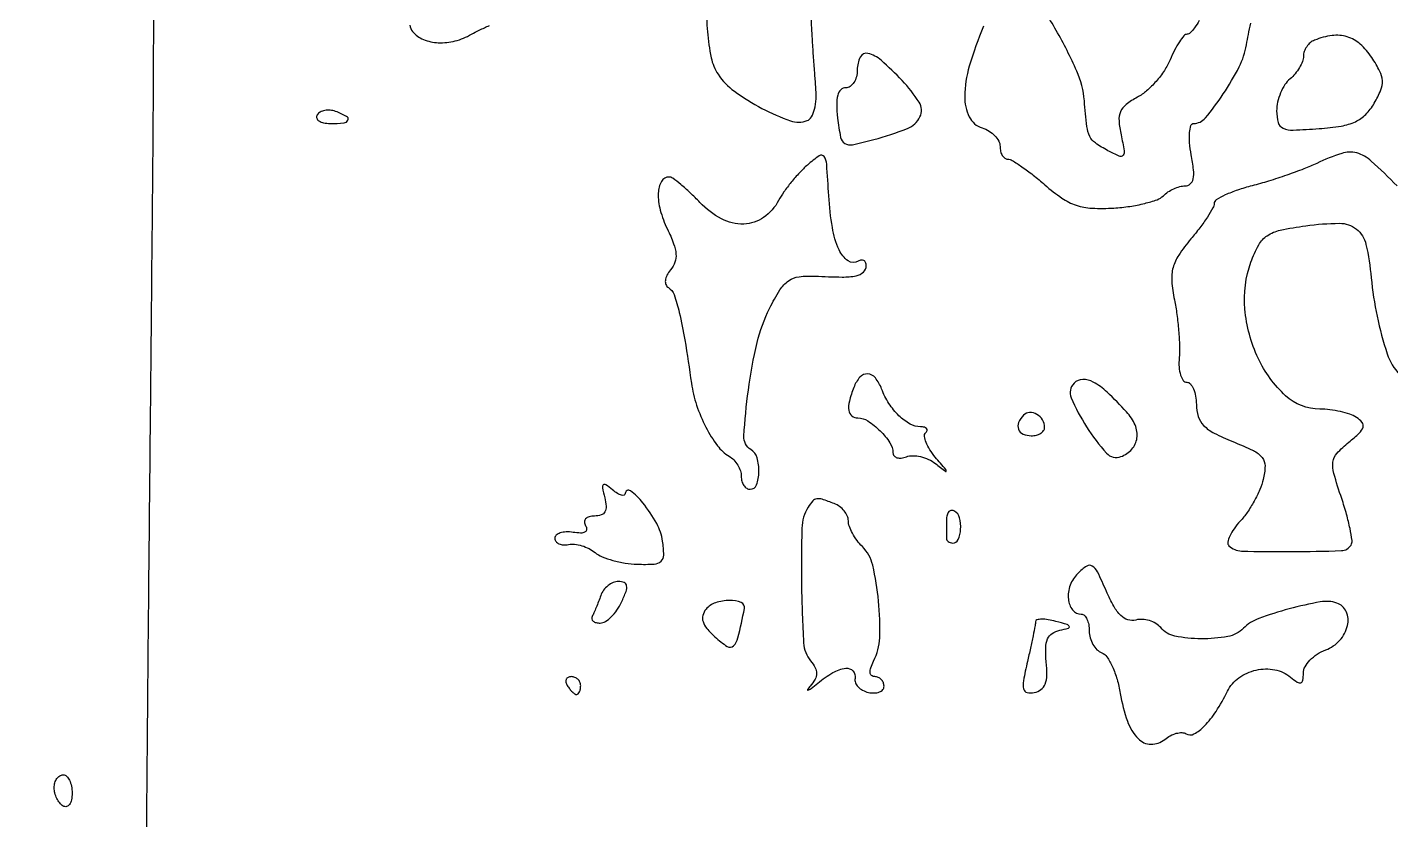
# Model space of a CAD drawing. Extents: x 0 to 5034, y 0 to 2560.
# Drawn here: x 512 to 664.8, y 1298 to 1386.8 of the extents above; entities that cross this region are included whole.
import ezdxf

# ---------------------------------------------------------------- set-up
doc = ezdxf.new("R2010")
doc.units = 0

msp = doc.modelspace()

# ---------------------------------------------------------------- linework, layer by layer
for points in [[(524.384816, 1020.5, 0.000097), (524.861336, 1095.775456, 0.000492), (525.077301, 1137.678711, 0.000773), (525.162843, 1170.275012, 0.000542), (525.162652, 1207, -0.000162), (525.154954, 1217.059568, -0.000131), (525.153004, 1227.85625, -0.000132), (525.156439, 1237.816259, -0.000342), (525.165722, 1245, 0.000129), (525.1767, 1251.390685, 0.000089), (525.185965, 1258.61875, 0.00009), (525.192378, 1265.563265, 0.000185), (525.194409, 1271, -0.001715), (525.218037, 1277.881073, -0.000242), (525.32214, 1292.046875, -0.000276), (525.462729, 1308.810722, -0.000235), (525.629179, 1326.5, 0.000052), (525.798578, 1343.827408, 0.00007), (525.947819, 1359.484375, 0.000047), (526.070043, 1372.630247, 0.00078), (526.103439, 1377, 0.000674), (526.155146, 1387.921644, 0.000044), (526.25998, 1419.689892, 0.000061), (526.356434, 1450.89634, 0.000347)], [(643.329364, 1387.542535, -0.030663), (642.802613, 1386.734375, -0.031226), (642.307264, 1386.14791, -0.204531), (641.960805, 1386, 0.221658), (641.61396, 1385.838293, 0.027903), (641.104842, 1385.15802, 0.028518), (640.562474, 1384.231637, 0.019989), (640.055375, 1383.133687, -0.048129), (639.420032, 1381.939329, -0.033237), (638.490735, 1380.720738, -0.033593), (637.429446, 1379.658873, -0.056839), (636.396167, 1378.94443, 0.042066), (635.136858, 1378.127483, 0.12595), (634.512044, 1377.323503, 0.120366), (634.335038, 1376.295376, 0.036796), (634.560908, 1374.722686, -0.009976), (634.916811, 1372.932536, -0.219734), (634.785185, 1372.430256, -0.335918), (634.366035, 1372.330451, -0.019254), (633.098796, 1372.947126, -0.028865), (631.681195, 1373.81453, -0.131235), (631.061066, 1374.546315, -0.081846), (630.744625, 1375.65223, -0.007313), (630.452942, 1378.537992, 0.082313), (629.599599, 1381.874869, 0.026796), (627.296545, 1386.429029, 0.021969), (624.632166, 1390.625353, 0.195148)], [(554.856758, 1387.017742, 0.14673), (555.156502, 1386.311427, 0.123168), (556.371648, 1385.419904, 0.085383), (558.042916, 1385.050529, 0.075862), (559.930044, 1385.248011, 0.066754), (561.763569, 1385.999568, -0.018736), (562.620574, 1386.451033, -0.008109), (563.792125, 1386.989986, -0.008011)], [(619.15166, 1386.910765, 0.026435), (617.556761, 1382.416469, 0.068823), (617.042599, 1379.030972, 0.117499), (617.554971, 1376.74653, 0.205028), (619, 1375.5, -0.06077), (619.764714, 1375.150468, -0.063046), (620.4125, 1374.63086, -0.069989), (620.851427, 1374.027698, -0.122947), (621, 1373.432612, 0.058428), (621.064246, 1372.8847, 0.077529), (621.253944, 1372.42083, 0.0962), (621.534735, 1372.110053, 0.162466), (621.864491, 1372, -0.13889), (622.366761, 1371.857735, -0.013276), (623.443332, 1371.154585, -0.016122), (624.699727, 1370.224268, -0.012035), (626.025303, 1369.121993, 0.02893), (627.937607, 1367.638128, 0.069624), (629.53743, 1366.839432, 0.068928), (631.3049, 1366.506148, 0.027907), (633.76232, 1366.523501, 0.021088), (635.542918, 1366.71121, 0.024161), (637.221244, 1367.043591, 0.024282), (638.600012, 1367.458607, 0.111576), (639.301508, 1367.901508, -0.052426), (639.820834, 1368.322018, -0.03838), (640.472504, 1368.677318, -0.039083), (641.150138, 1368.920315, -0.066645), (641.745313, 1369, 0.182951), (642.324875, 1369.219406, 0.16464), (642.645406, 1369.778389, 0.076705), (642.687753, 1370.806115, 0.018381), (642.434022, 1372.5, -0.023689), (642.246082, 1373.85247, -0.041709), (642.237808, 1374.980043, -0.055003), (642.385799, 1375.766807, -0.329995), (642.700651, 1376, 0.22312), (644.010572, 1376.615164, 0.025397), (646.020509, 1379.30395, 0.030791), (647.802228, 1382.347847, 0.074608), (648.617279, 1384.815024, -0.006963), (648.832501, 1385.971119, -0.005377), (649.098175, 1387.225351, -0.005439)], [(665.5, 1369, 0.015133), (662.609389, 1371.786359, 0.116147), (660.972596, 1372.692296, 0.149846), (659.293167, 1372.653287, 0.030517), (656.5, 1371.532101, -0.018497), (655.049578, 1370.909035, -0.008687), (653.132812, 1370.206369, -0.008595), (651.096457, 1369.538736, -0.011954), (649.25, 1369.016327, 0.018307), (647.62154, 1368.53317, 0.027655), (646.248438, 1367.984213, 0.026303), (645.22897, 1367.442772, 0.263342), (645, 1367.038181, -0.131006), (644.864826, 1366.531128, -0.014628), (644.234133, 1365.503159, -0.016985), (643.391253, 1364.306209, -0.013002), (642.392792, 1363.05496, 0.027041), (641.028418, 1361.243112, 0.08198), (640.39025, 1359.843403, 0.08548), (640.249664, 1358.346352, 0.031093), (640.546159, 1356.228235, -0.0171), (640.820768, 1354.599643, -0.012735), (641.016124, 1352.787357, -0.012908), (641.112719, 1351.067289, -0.028325), (641.078, 1349.75, 0.037115), (641.068742, 1348.696629, 0.058379), (641.232346, 1347.807812, 0.079862), (641.530187, 1347.203693, 0.242959), (641.924634, 1347, -0.21543), (642.336006, 1346.81413, -0.079416), (642.684111, 1346.263247, -0.060398), (642.9212, 1345.452196, -0.04096), (643, 1344.491903, 0.078495), (643.209888, 1343.163181, 0.116581), (643.818533, 1342.160242, 0.080546), (644.996451, 1341.29691, 0.022787), (647.07375, 1340.353814, -0.016403), (649.39748, 1339.334402, -0.111763), (650.373658, 1338.562893, -0.176488), (650.698135, 1337.615568, -0.055998), (650.49962, 1336.111911, -0.040983), (650.111781, 1334.961104, -0.024198), (649.473644, 1333.657957, -0.024102), (648.705176, 1332.410007, -0.037658), (647.916724, 1331.425813, 0.031919), (647.224756, 1330.582063, 0.048456), (646.748639, 1329.762398, 0.061323), (646.532323, 1329.079839, 0.247318), (646.65752, 1328.675813, 0.192102), (648.058056, 1328.074046, 0.007915), (653.632035, 1328.016021, 0.006854), (659.265026, 1328.123781, 0.251962), (660.342482, 1328.75, 0.173774), (660.449759, 1329.26196, 0.015273), (660.224697, 1330.588172, 0.01858), (659.838979, 1332.19352, 0.013378), (659.29483, 1333.954415, -0.011013), (658.405422, 1336.785067, -0.102247), (658.305244, 1338.056525, -0.15657), (658.756271, 1339.025157, -0.035951), (660.089922, 1340.273898, 0.018426), (661.280711, 1341.313059, 0.130114), (661.68375, 1341.959261, 0.251701), (661.578132, 1342.496083, 0.07999), (660.946592, 1343.05417, 0.059998), (660.205308, 1343.406998, 0.02541), (659.143236, 1343.705031, 0.024696), (657.963839, 1343.911598, 0.029571), (656.838894, 1343.984687, -0.186221), (653.002415, 1345.490304, -0.098004), (649.927707, 1349.679052, -0.087616), (648.439496, 1355.205746, -0.109238), (649.123749, 1360.465677, -0.0388), (649.992363, 1362.387278, -0.121486), (650.945453, 1363.422971, -0.094299), (652.412763, 1364.038296, -0.018092), (655.269021, 1364.537, -0.031611), (659.036975, 1364.81436, -0.172194), (660.941932, 1364.160233, -0.171727), (662.0112, 1362.450359, -0.031402), (662.599574, 1358.707706, 0.057277), (664.394207, 1350.186583, 0.222327), (668.013549, 1346.375059, 0.419892)]]:
    msp.add_lwpolyline(points, format="xyb")
for points in [[(588.630369, 1391.083333, 0.101245), (588.154725, 1389.205057, 0.0316), (588.204274, 1386.283896, 0.031851), (588.625452, 1383.375586, 0.093406), (589.3989, 1381.513954, 0.091731), (591.221753, 1379.607518, 0.036267), (594.32153, 1377.696972, 0.033551), (597.516169, 1376.297924, 0.179932), (599.384404, 1376.317268, 0.176999), (599.866938, 1376.737739, 0.064447), (600.204194, 1377.594691, 0.050713), (600.374875, 1378.764514, 0.031863), (600.346988, 1380.147399, -0.00265), (600.225017, 1381.696617, -0.001445), (600.090913, 1383.598934, -0.00144), (599.965767, 1385.53326, -0.002289), (599.871016, 1387.189397, 0.024693), (599.647784, 1389.371492, 0.146855), (599.162238, 1390.395008, 0.149681), (598.198134, 1390.971695, 0.025967), (596.088441, 1391.377401, 0.013953), (593.146316, 1391.702819, 0.030425), (590.877704, 1391.751425, 0.036897), (589.26252, 1391.567852, 0.23785)], [(656.25, 1385.337719, 0.080746), (655.772119, 1385.048221, 0.064498), (655.367188, 1384.601319, 0.06519), (655.093309, 1384.071574, 0.086958), (655, 1383.539111, -0.090741), (654.892877, 1382.953705, -0.042932), (654.559375, 1382.259381, -0.040659), (654.073934, 1381.571975, -0.045514), (653.5, 1381, 0.076314), (652.925366, 1380.35236, 0.044478), (652.440625, 1379.431424, 0.04327), (652.110654, 1378.398215, 0.055718), (652, 1377.40831, 0.065618), (652.173288, 1376.093561, 0.232056), (652.717932, 1375.470237, 0.108242), (653.864675, 1375.260409, 0.01011), (656.75, 1375.418937, 0.021418), (659.239521, 1375.713911, 0.06791), (660.840334, 1376.202754, 0.091448), (661.981217, 1377.007596, 0.062757), (662.940512, 1378.272951, 0.031731), (663.673769, 1379.753348, 0.11293), (663.853256, 1380.78939, 0.105917), (663.569582, 1381.837119, 0.026151), (662.667459, 1383.384769, 0.066039), (661.366007, 1384.89303, 0.108313), (659.900979, 1385.714814, 0.106969), (658.213057, 1385.854021, 0.063256)], [(605, 1382, -0.063114), (604.903088, 1381.23531, -0.08117), (604.61836, 1380.5875, -0.098304), (604.196276, 1380.154014, -0.151837), (603.700801, 1380, 0.200674), (603.157339, 1379.772731, 0.130344), (602.814655, 1379.173381, 0.070828), (602.691176, 1378.138433, 0.023391), (602.797674, 1376.607355, 0.018135), (603.129809, 1374.446097, 0.214398), (603.605349, 1373.767367, 0.188438), (604.463663, 1373.624678, 0.013618), (606.846873, 1374.195288, 0.027559), (610.622037, 1375.435219, 0.190013), (612.025362, 1376.737314, 0.258416), (611.929102, 1378.380361, 0.04965), (610.02354, 1380.817952, 0.020319), (607.677947, 1383.080766, 0.124565), (606.19803, 1383.849256, 0.348166), (605.339981, 1383.44637, 0.115949)], [(544.473008, 1376.956326, 0.214542), (544.42542, 1376.594852, 0.177225), (544.660421, 1376.280921, 0.099152), (545.193244, 1376.068264, 0.045552), (545.940983, 1376, 0.020503), (547.476999, 1376.063011, 0.275668), (547.917133, 1376.377209, 0.395517), (547.769457, 1376.794126, 0.027681), (546.532025, 1377.349337, 0.066719), (545.926665, 1377.493102, 0.072258), (545.321649, 1377.466258, 0.081026), (544.809536, 1377.279146, 0.126981)], [(599.406977, 1371.341747, 0.02512), (598.523241, 1370.481632, 0.016807), (597.59782, 1369.416022, 0.016945), (596.768732, 1368.319972, 0.03169), (596.187284, 1367.372371, -0.118044), (594.507027, 1365.464321, -0.14815), (592.280152, 1364.727264, -0.129113), (589.780456, 1365.316067, -0.079838), (587.358749, 1367.147435, 0.011987), (586.260474, 1368.240107, 0.016599), (585.221252, 1369.162059, 0.013146), (584.326755, 1369.865195, 0.161353), (583.919898, 1370, 0.269583), (583.06206, 1369.501236, 0.1213), (582.694173, 1368.202741, 0.075668), (582.917215, 1366.295014, 0.045929), (583.717525, 1364.163814, -0.022308), (584.42128, 1362.528594, -0.071043), (584.680131, 1361.370807, -0.104199), (584.559755, 1360.446755, -0.089119), (584.075439, 1359.590898, 0.051401), (583.667239, 1358.981258, 0.092806), (583.488944, 1358.409379, 0.127716), (583.554172, 1357.935957, 0.157854), (583.840954, 1357.598296, -0.17248), (584.466338, 1356.817979, -0.024637), (585.051205, 1354.819922, -0.018459), (585.670481, 1351.742585, -0.005161), (586.41084, 1346.888276, 0.045674), (586.993421, 1344.425811, 0.038455), (588.038565, 1341.957058, 0.040068), (589.329111, 1339.886832, 0.10028), (590.645985, 1338.70031, -0.070202), (591.163931, 1338.286873, -0.053861), (591.602258, 1337.7095, -0.054749), (591.89998, 1337.064326, -0.080914), (592, 1336.45031, 0.067183), (592.074828, 1335.895928, 0.084027), (592.29375, 1335.426029, 0.099542), (592.618658, 1335.111783, 0.143546), (593, 1335, 0.315363), (593.710265, 1335.497456, 0.083267), (593.976459, 1336.938354, 0.073529), (593.76704, 1338.536931, 0.187183), (593.073646, 1339.454484, -0.276411), (592.292249, 1340.963259, -0.017637), (592.792708, 1346.119284, -0.025443), (593.777353, 1351.442459, -0.057846), (595.175336, 1355.280063, -0.023327), (596.335553, 1357.346717, -0.099682), (597.301829, 1358.369686, -0.123215), (598.478185, 1358.825934, -0.044344), (600.285661, 1358.891326, 0.009319), (603.301525, 1358.789261, 0.054244), (604.882371, 1358.937005, 0.136666), (605.689441, 1359.350241, 0.209468), (606, 1360.059017, 0.09272), (605.932242, 1360.421269, 0.171182), (605.739534, 1360.645971, 0.174428), (605.451507, 1360.69762, 0.096707), (605.113307, 1360.570027, -0.302258), (603.970081, 1360.608316, -0.132115), (602.961533, 1361.836404, -0.065312), (602.204929, 1364.331633, -0.02643), (601.809878, 1367.872061, 0.004276), (601.570082, 1371.455044, 0.133364), (601.27601, 1372.284947, 0.414142), (600.738429, 1372.382669, 0.02905)], [(604.606989, 1346.418213, 0.028167), (604.113334, 1344.877585, 0.097511), (604.051497, 1343.837112, 0.192739), (604.390974, 1343.238459, 0.170148), (605.071429, 1343, -0.147317), (606.198654, 1342.660514, -0.049122), (607.549406, 1341.560994, -0.049105), (608.658338, 1340.220873, -0.149383), (609, 1339.102813, 0.171749), (609.123033, 1338.755203, 0.149986), (609.444366, 1338.538802, 0.105794), (609.933698, 1338.497539, 0.060004), (610.512735, 1338.64326, -0.096438), (611.218878, 1338.767477, -0.053244), (612.091426, 1338.658243, -0.050309), (612.985983, 1338.350373, -0.056733), (613.762735, 1337.879109, 0.001888), (614.90203, 1337.004156, 0.627877), (614.979078, 1337.043313, 0.171443), (614.911876, 1337.221678, 0.000996), (613.747818, 1338.598385, -0.032973), (613.125583, 1339.437669, -0.048694), (612.706814, 1340.252501, -0.060752), (612.529318, 1340.930455, -0.234172), (612.664485, 1341.331152, 0.121602), (612.817875, 1341.585092, 0.257071), (612.773169, 1341.803526, 0.163566), (612.524203, 1341.953241, 0.054341), (612.095238, 1342, -0.129933), (610.919624, 1342.310749, -0.063752), (609.672603, 1343.247317, -0.056717), (608.546362, 1344.62312, -0.052722), (607.725431, 1346.25, 0.077129), (607.02392, 1347.486855, 0.214978), (606.157724, 1347.934947, 0.231632), (605.297931, 1347.570067, 0.087171)], [(629.290848, 1346.890848, 0.306639), (628.975936, 1345.25627, 0.040897), (630.705967, 1341.985262, 0.04094), (632.942795, 1339.043356, 0.310785), (634.548224, 1338.656879, 0.118723), (635.776449, 1339.502116, 0.152385), (636.344302, 1340.742699, 0.134451), (636.136965, 1342.208908, 0.084288), (635.187537, 1343.670907, 0.016771), (633.005538, 1345.886883, 0.065035), (631.451061, 1347.019559, 0.131436), (630.265506, 1347.307723, 0.192958)], [(623.63948, 1343.306147, 0.094876), (623.086489, 1342.491235, 0.1934), (623.067517, 1341.730754, 0.202875), (623.575357, 1341.193711, 0.103624), (624.5, 1341, 0.06085), (625.073598, 1341.070066, 0.079459), (625.559375, 1341.276414, 0.097386), (625.8846, 1341.582093, 0.156819), (626, 1341.940983, 0.139398), (625.764316, 1342.769921, 0.123736), (625.119339, 1343.396031, 0.139481), (624.316568, 1343.598585, 0.191124)], [(576.695306, 1334.057151, -0.04492), (576.855871, 1333.098784, -0.146381), (576.720353, 1332.476658, -0.186995), (576.294971, 1332.121333, -0.081726), (575.557614, 1332, 0.063324), (574.951502, 1331.922928, 0.142932), (574.55744, 1331.688375, 0.197385), (574.424895, 1331.336449, 0.131758), (574.550294, 1330.918623, -0.143525), (574.664931, 1330.501933, -0.271658), (574.489641, 1330.214186, -0.129473), (573.985651, 1330.093184, -0.034343), (573.154759, 1330.168623, 0.045591), (572.365881, 1330.222417, 0.073419), (571.703068, 1330.108908, 0.104771), (571.264672, 1329.855002, 0.217637), (571.111025, 1329.5, 0.1626), (571.237947, 1329.144034, 0.121191), (571.568396, 1328.885069, 0.093796), (572.061293, 1328.766298, 0.063242), (572.639766, 1328.810873, -0.079138), (573.323866, 1328.841867, -0.045498), (574.133956, 1328.674611, -0.044078), (574.938012, 1328.350999, -0.055554), (575.607894, 1327.910456, 0.075881), (576.394245, 1327.437754, 0.029683), (577.595453, 1327.025729, 0.028547), (578.970445, 1326.726896, 0.031602), (580.324518, 1326.599582, 0.019784), (582.239151, 1326.616813, 0.173478), (583.010812, 1326.935905, 0.216167), (583.312906, 1327.632151, 0.032405), (583.186161, 1329.189722, 0.091574), (582.516684, 1331.153087, 0.038356), (580.961208, 1333.486658, 0.068924), (579.576611, 1334.825394, 0.613699), (579, 1334.532543, -0.306735), (578.873132, 1334.345196, -0.165497), (578.582486, 1334.329987, -0.073483), (578.124855, 1334.535695, -0.030905), (577.578674, 1334.934706, 0.020124), (576.817896, 1335.516039, 0.363425), (576.534116, 1335.49188, 0.253319), (576.435981, 1335.165999, 0.01302)], [(599.501381, 1333.002235, 0.131929), (598.792443, 1330.637167, 0.011196), (598.750825, 1324.23119, 0.010116), (598.983831, 1317.784165, 0.160448), (599.775295, 1315.770753, -0.051115), (600.287823, 1315.006243, -0.127144), (600.443772, 1314.356364, -0.126207), (600.265714, 1313.70923, -0.050002), (599.726206, 1312.95274, 0.030903), (599.411604, 1312.545404, 0.732809), (599.470828, 1312.470489, 0.074987), (599.822784, 1312.668593, 0.007467), (600.578741, 1313.276534, -0.041661), (602.26476, 1314.452307, -0.099988), (603.701094, 1314.938469, -0.241563), (604.518022, 1314.643053, -0.243851), (604.75, 1313.80939, 0.145115), (604.789373, 1313.325854, 0.098335), (605.0875, 1312.8561, 0.082719), (605.599713, 1312.471389, 0.066051), (606.25, 1312.236066, 0.057712), (606.919639, 1312.168872, 0.090391), (607.485937, 1312.281063, 0.122846), (607.86081, 1312.54888, 0.178353), (608, 1312.926676, 0.095402), (607.921113, 1313.336357, 0.097016), (607.695915, 1313.684711, 0.098753), (607.359828, 1313.91792, 0.102797), (606.964816, 1314, -0.174333), (606.600779, 1314.130906, -0.203965), (606.433068, 1314.454635, -0.104885), (606.505973, 1314.997802, -0.033458), (606.832295, 1315.75, 0.110693), (607.513483, 1318.355429, 0.033301), (607.384333, 1322.475003, 0.032211), (606.727355, 1326.486897, 0.140586), (605.572979, 1328.569878, -0.03741), (604.97104, 1329.269322, -0.034526), (604.462063, 1330.06901, -0.036349), (604.110012, 1330.84664, -0.088341), (604, 1331.46444, 0.105613), (603.882396, 1332.015, 0.066608), (603.53535, 1332.57611, 0.062433), (603.022966, 1333.062292, 0.067114), (602.418213, 1333.393011, 0.011716), (601.058657, 1333.878493, 0.113667), (600.45337, 1333.935059, 0.182294), (600.014651, 1333.698901, 0.040719)], [(615, 1331.559017), (615, 1330.311086), (615, 1329.5, 0.134267), (615.052738, 1329.307149, 0.095877), (615.201902, 1329.138799, 0.083426), (615.424651, 1329.020526, 0.070534), (615.687328, 1328.972506, 0.308573), (616.302484, 1329.357003, 0.088033), (616.582171, 1330.510143, 0.077771), (616.461634, 1331.80397, 0.19468), (615.910933, 1332.555046, 0.158234), (615.565646, 1332.639437, 0.191241), (615.267587, 1332.494695, 0.126796), (615.066068, 1332.11557, 0.059147)], [(629.71805, 1325.575193, 0.108459), (628.865919, 1324.243773, 0.109955), (628.655384, 1322.684657, 0.145476), (629.128811, 1321.477434, 0.231018), (630.106989, 1321, -0.200247), (630.448206, 1320.857636, -0.085074), (630.737678, 1320.443928, -0.065104), (630.934341, 1319.83159, -0.045215), (631, 1319.106989, 0.068122), (631.104556, 1318.343138, 0.062746), (631.411349, 1317.6122, 0.066688), (631.864814, 1317.022948, 0.104202), (632.400339, 1316.676617, -0.156418), (632.985287, 1316.206749, -0.038833), (633.588441, 1315.118564, -0.035921), (634.116114, 1313.702453, -0.029385), (634.47851, 1312.127196, 0.041296), (635.274198, 1309.009895, 0.109084), (636.470763, 1307.057215, 0.198187), (637.914503, 1306.425561, 0.18038), (639.456195, 1306.963645, -0.051192), (640.082249, 1307.383213, -0.057239), (640.757967, 1307.648243, -0.065312), (641.380074, 1307.728938, -0.138915), (641.842888, 1307.5971, 0.271254), (642.738302, 1307.575773, 0.073089), (643.913589, 1308.472693, 0.050891), (645.212896, 1310.108268, 0.027211), (646.48599, 1312.356652, -0.12194), (647.768672, 1313.868768, -0.100929), (649.69938, 1314.738972, -0.102055), (651.797977, 1314.778574, -0.127735), (653.555042, 1313.954319, 0.024012), (654.319236, 1313.379729, 0.228174), (654.712702, 1313.321056, 0.289934), (654.942538, 1313.590755, 0.035358), (655, 1314.402306, -0.128561), (655.183092, 1315.102618, -0.063785), (655.734375, 1315.844847, -0.056929), (656.543855, 1316.514064, -0.053493), (657.5, 1317, 0.118317), (659.073896, 1318.074128, 0.126067), (659.943675, 1319.722268, 0.16294), (659.805073, 1321.288508, 0.212552), (658.755314, 1322.248229, 0.125591), (656.894453, 1322.382213, 0.021484), (653.405519, 1321.598511, 0.022359), (649.987068, 1320.508644, 0.107994), (648.278571, 1319.417171, -0.151431), (646.524804, 1318.497278, -0.047805), (643.543573, 1318.237384, -0.047559), (640.598589, 1318.54366, -0.171502), (639.002684, 1319.496765, 0.084507), (638.463676, 1319.959551, 0.061242), (637.739342, 1320.281728, 0.060525), (636.948513, 1320.42178, 0.077354), (636.213232, 1320.347987, -0.142427), (635.338512, 1320.372947, -0.115904), (634.532381, 1320.85864, -0.072572), (633.748577, 1321.883562, -0.025263), (632.925561, 1323.555354, 0.010579), (631.926373, 1325.744961, 0.140806), (631.342146, 1326.399056, 0.296371), (630.709457, 1326.390032, 0.048761)], [(576.250467, 1323.083333, -0.00688), (576.006812, 1322.422141, -0.00621), (575.736861, 1321.744792, -0.006232), (575.479869, 1321.14388, -0.019592), (575.286791, 1320.75, 0.170552), (575.241868, 1320.466403, 0.17751), (575.385407, 1320.222604, 0.116518), (575.718889, 1320.059317, 0.057388), (576.190983, 1320.007802, 0.139071), (576.769819, 1320.17571, 0.053923), (577.431922, 1320.696437, 0.047974), (578.06828, 1321.450812, 0.042792), (578.577261, 1322.341135, 0.019227), (579.081981, 1323.550546, 0.126754), (579.149972, 1324.197303, 0.267382), (578.875791, 1324.543407, 0.094856), (578.23192, 1324.666667, 0.1), (577.646311, 1324.548362, 0.068985), (577.063045, 1324.201562, 0.065873), (576.570511, 1323.688578, 0.073683)], [(588.047219, 1321.556896, 0.109018), (587.693219, 1320.869467, 0.143546), (587.712005, 1320.167996, 0.097936), (588.143612, 1319.391234, 0.033215), (589.046461, 1318.457953, 0.037348), (590.42508, 1317.386006, 0.350741), (591.122994, 1317.447884, 0.144818), (591.630384, 1318.333937, 0.007284), (592.359166, 1321.626123, 0.364578), (591.992878, 1322.303161, 0.098246), (590.695507, 1322.538988, 0.074336), (589.107941, 1322.27553, 0.142253)], [(624.976143, 1320.15638, -0.038259), (624.92779, 1319.729575, -0.002824), (624.699814, 1318.57496, -0.003915), (624.409011, 1317.199944, -0.002959), (624.068948, 1315.694548, 0.010666), (623.619253, 1313.550601, 0.10133), (623.634681, 1312.618437, 0.288572), (624.024153, 1312.225051, 0.105298), (624.842805, 1312.209744, 0.117256), (625.589749, 1312.547413, 0.136838), (626.05385, 1313.169722, 0.088695), (626.248011, 1314.169185, 0.028777), (626.183665, 1315.679096, -0.028622), (626.116669, 1317.239748, -0.097298), (626.326253, 1318.231266, -0.145118), (626.835348, 1318.847446, -0.097214), (627.683665, 1319.204341, 0.013018), (628.671353, 1319.436066, 0.460518), (628.762554, 1319.624296, 0.219988), (628.533045, 1319.827946, 0.006372), (627.25, 1320.19682, 0.02602), (626.385615, 1320.385741, 0.045264), (625.65393, 1320.439017, 0.062295), (625.142086, 1320.365732, 0.328015)], [(572.5, 1313, 0.029505), (572.768994, 1312.617226, 0.035638), (573.066025, 1312.29375, 0.038439), (573.34829, 1312.065539, 0.151918), (573.559017, 1312, 0.210953), (573.727648, 1312.07446, 0.081139), (573.870461, 1312.29375, 0.061769), (573.967655, 1312.617151, 0.042167), (574, 1313, 0.105053), (573.918938, 1313.381556, 0.099167), (573.688914, 1313.70625, 0.09642), (573.345238, 1313.923877, 0.093332), (572.940983, 1314, 0.108972), (572.586039, 1313.921712, 0.182303), (572.3746, 1313.70625, 0.161196), (572.343488, 1313.3821, 0.082592)], [(517, 1300.940983, -0.047867), (516.928459, 1300.195401, -0.104212), (516.70625, 1299.66835, -0.181468), (516.378123, 1299.441401, -0.202618), (516, 1299.5, -0.08825), (515.617164, 1299.842344, -0.053305), (515.29375, 1300.359775, -0.051278), (515.074167, 1300.961978, -0.061875), (515, 1301.559017, -0.067639), (515.074854, 1302.109818, -0.08433), (515.29375, 1302.576711, -0.09965), (515.61866, 1302.888931, -0.142666), (516, 1303, -0.195654), (516.381985, 1302.844577, -0.086673), (516.70625, 1302.395164, -0.066561), (516.926392, 1301.729059, -0.0466)]]:
    msp.add_lwpolyline(points, format="xyb", close=True)

doc.saveas('drawing.dxf')
